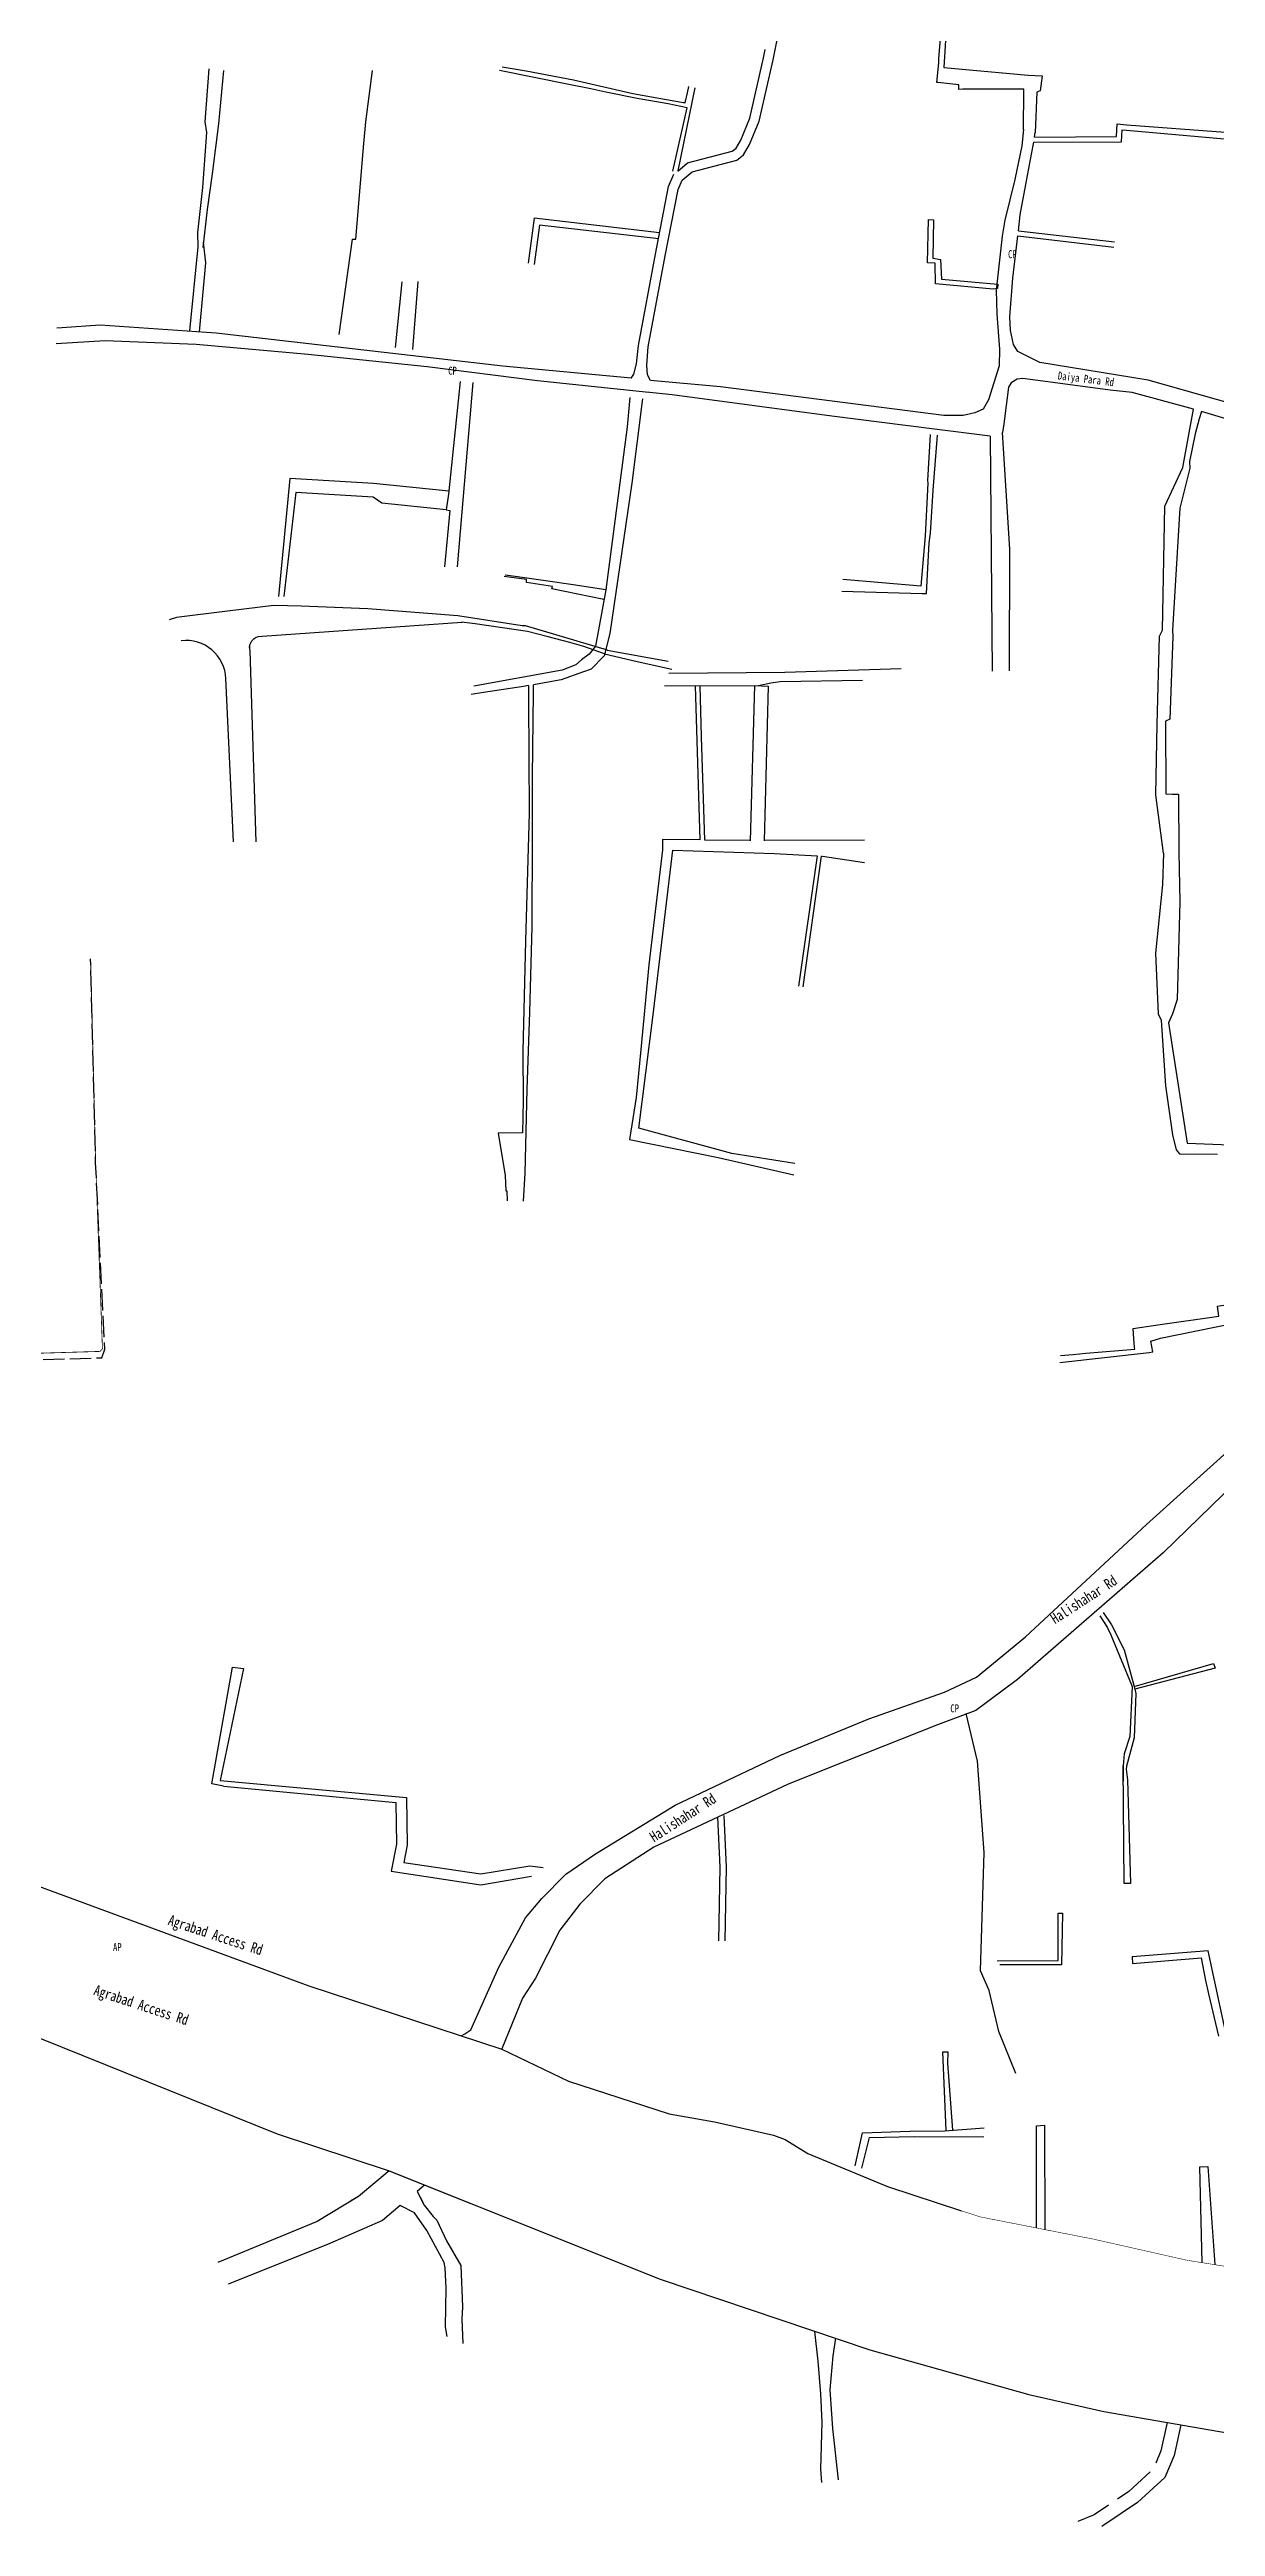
# Model space of a CAD drawing. Header units: metres. Extents: x 375792 to 378704, y 2469502 to 2471712.
# Drawn here: x 376747.7 to 376967.1, y 2469576.5 to 2470042.5 of the extents above; entities that cross this region are included whole.
import ezdxf
from ezdxf.enums import TextEntityAlignment as Align

# ---------------------------------------------------------------- set-up
doc = ezdxf.new("R2010")
doc.units = ezdxf.units.M
doc.header["$MEASUREMENT"] = 0
doc.linetypes.add('X2', pattern=[10, 8, -2])
doc.linetypes.add('X3', pattern=[5, 4, -1])
for name, color, linetype in [('DLSS', 1, 'Continuous'), ('DLSS Existing Road Line', 1, 'Continuous'), ('Prived Road', 1, 'Continuous')]:
    doc.layers.add(name, color=color, linetype=linetype)
doc.styles.add('正等线体', font='')
doc.styles.get('正等线体').set_extended_font_data('SimHei')

msp = doc.modelspace()

# ---------------------------------------------------------------- linework, layer by layer
at = {"layer": 'DLSS', "linetype": 'X3', "elevation": 5.34, "flags": 128}
msp.add_lwpolyline([(376701.39, 2469795.91, 0.15, 0.15, 0), (376757.19, 2469797.59, 0.15, 0.15, 0), (376757.62, 2469798.08, 0.15, 0.15, 0), (376756.34, 2469833.1, 0.15, 0.15, 0), (376755.39, 2469871.47, 0.15, 0.15, 0)], format="xyseb", dxfattribs=at)
at = {"layer": 'DLSS', "linetype": 'Continuous', "elevation": 4.5, "flags": 128}
msp.add_lwpolyline([(376364.03, 2469829.5), (376388.65, 2469823.94), (376413.37, 2469816.34), (376436.92, 2469808.9), (376459.73, 2469801.26), (376494.53, 2469788.26), (376529.01, 2469775.27), (376562.37, 2469762.98), (376594.23, 2469752.33), (376626, 2469739.78), (376656.04, 2469728.98), (376680.88, 2469720.25), (376700.59, 2469713.54), (376796.47, 2469678.23), (376832.74, 2469666.32)], dxfattribs=at)
at = {"layer": 'DLSS', "linetype": 'Continuous', "flags": 128}
for points in [[(376367.03, 2469799.37), (376397.53, 2469791.14), (376407.77, 2469787.5), (376464.68, 2469768.99), (376527.37, 2469745.65), (376586.05, 2469724.46), (376627.44, 2469708.88), (376655.86, 2469699.65), (376672.88, 2469693.95), (376705.1, 2469683.19), (376720.17, 2469678.2), (376745.81, 2469668.34), (376790.48, 2469650.39), (376811.57, 2469643.41), (376862.55, 2469623.01), (376902.02, 2469609.73), (376931.93, 2469601.3), (376946.08, 2469598.12), (376987.79, 2469590.89)], [(376367.03, 2469799.37), (376397.53, 2469791.14), (376407.77, 2469787.5), (376464.68, 2469768.99), (376527.37, 2469745.65), (376586.05, 2469724.46), (376627.44, 2469708.88), (376655.86, 2469699.65), (376672.88, 2469693.95), (376705.1, 2469683.19), (376720.17, 2469678.2), (376745.81, 2469668.34), (376790.48, 2469650.39), (376811.57, 2469643.41), (376862.55, 2469623.01), (376902.02, 2469609.73), (376931.93, 2469601.3), (376946.08, 2469598.12), (376987.79, 2469590.89)], [(376811.57, 2469643.41), (376805.78, 2469638.6), (376798.01, 2469633.85), (376779.33, 2469626.13)], [(376811.57, 2469643.41), (376805.78, 2469638.6), (376798.01, 2469633.85), (376779.33, 2469626.13)], [(376813.67, 2469636.87), (376810.29, 2469634.03), (376799.98, 2469629.57), (376781.26, 2469622.06)], [(376813.67, 2469636.87), (376810.29, 2469634.03), (376799.98, 2469629.57), (376781.26, 2469622.06)], [(376822.51, 2469612.21), (376822.16, 2469614.08), (376822.31, 2469621.35), (376822.09, 2469625.17), (376821.91, 2469626.15), (376818.66, 2469632.19), (376816.35, 2469635.52), (376813.67, 2469636.87)], [(376822.51, 2469612.21), (376822.16, 2469614.08), (376822.31, 2469621.35), (376822.09, 2469625.17), (376821.91, 2469626.15), (376818.66, 2469632.19), (376816.35, 2469635.52), (376813.67, 2469636.87)], [(376818.23, 2469640.71), (376816.83, 2469639.53)], [(376818.23, 2469640.71), (376816.83, 2469639.53)], [(376816.83, 2469639.53), (376818.17, 2469636.92), (376819.82, 2469634.8), (376820.56, 2469634.11), (376822.36, 2469630.24), (376825.07, 2469625.6), (376825.34, 2469617.81), (376825.22, 2469615.5), (376825.46, 2469610.93)], [(376816.83, 2469639.53), (376818.17, 2469636.92), (376819.82, 2469634.8), (376820.56, 2469634.11), (376822.36, 2469630.24), (376825.07, 2469625.6), (376825.34, 2469617.81), (376825.22, 2469615.5), (376825.46, 2469610.93)], [(376892.96, 2469584.74), (376892.81, 2469587.29), (376893.04, 2469596.09), (376892.77, 2469601.46), (376892.32, 2469607.62), (376891.69, 2469613.2)], [(376892.96, 2469584.74), (376892.81, 2469587.29), (376893.04, 2469596.09), (376892.77, 2469601.46), (376892.32, 2469607.62), (376891.69, 2469613.2)], [(376895.56, 2469611.9), (376895.05, 2469608.61), (376894.46, 2469602.21), (376895.02, 2469594.91), (376896.05, 2469585.25)], [(376895.56, 2469611.9), (376895.05, 2469608.61), (376894.46, 2469602.21), (376895.02, 2469594.91), (376896.05, 2469585.25)], [(376960.57, 2469595.61), (376959.29, 2469589.82), (376957.54, 2469585.73), (376952.4, 2469581), (376945.68, 2469576.49)], [(376960.57, 2469595.61), (376959.29, 2469589.82), (376957.54, 2469585.73), (376952.4, 2469581), (376945.68, 2469576.49)]]:
    msp.add_lwpolyline(points, dxfattribs=at)
msp.add_lwpolyline([(376832.74, 2469666.32, 0.1, 0.1, 0), (376845.34, 2469660.3, 0.1, 0.1, 0), (376864.28, 2469654.12, 0.1, 0.1, 0), (376872.76, 2469652.64, 0.1, 0.1, 0), (376883.87, 2469650.13, 0.1, 0.1, 0), (376886.1, 2469649.33, 0.1, 0.1, 0), (376890.36, 2469646.69, 0.1, 0.1, 0), (376905.34, 2469640.43, 0.1, 0.1, 0), (376922.73, 2469634.75, 0.1, 0.1, 0), (376944.02, 2469630.57, 0.1, 0.1, 0), (376961.69, 2469626.58, 0.1, 0.1, 0), (376989.23, 2469622.2, 0.1, 0.1, 0)], format="xyseb", dxfattribs=at)
msp.add_lwpolyline([(376832.74, 2469666.32, 0.1, 0.1, 0), (376845.34, 2469660.3, 0.1, 0.1, 0), (376864.28, 2469654.12, 0.1, 0.1, 0), (376872.76, 2469652.64, 0.1, 0.1, 0), (376883.87, 2469650.13, 0.1, 0.1, 0), (376886.1, 2469649.33, 0.1, 0.1, 0), (376890.36, 2469646.69, 0.1, 0.1, 0), (376905.34, 2469640.43, 0.1, 0.1, 0), (376922.73, 2469634.75, 0.1, 0.1, 0), (376944.02, 2469630.57, 0.1, 0.1, 0), (376961.69, 2469626.58, 0.1, 0.1, 0), (376989.23, 2469622.2, 0.1, 0.1, 0)], format="xyseb", dxfattribs=at)
at = {"layer": 'DLSS', "linetype": 'X2', "flags": 128}
msp.add_lwpolyline([(376957.98, 2469596.06), (376956.79, 2469590.69), (376955.34, 2469587.29), (376950.76, 2469583.08), (376944.2, 2469578.68), (376941.13, 2469577.41)], dxfattribs=at)
msp.add_lwpolyline([(376957.98, 2469596.06), (376956.79, 2469590.69), (376955.34, 2469587.29), (376950.76, 2469583.08), (376944.2, 2469578.68), (376941.13, 2469577.41)], dxfattribs=at)
at = {"layer": 'DLSS Existing Road Line', "linetype": 'Continuous', "flags": 128}
for points in [[(376860.77, 2469980.25), (376860.19, 2469981.36), (376860.06, 2469983.18), (376860.32, 2469986.6), (376863.5, 2470003.72), (376865.93, 2470016.2), (376866.68, 2470017.97), (376868.58, 2470019.54), (376876.97, 2470021.75), (376878.27, 2470022.76), (376879.39, 2470024.69), (376881.18, 2470029.09), (376883.82, 2470040.6), (376885.65, 2470049.7), (376886.35, 2470059.09), (376887.57, 2470066.3)], [(376930.93, 2470027.48), (376930.95, 2470028.84), (376930.99, 2470033.49), (376931.01, 2470035.1), (376919.52, 2470035.07), (376918.79, 2470035.04), (376918.79, 2470035.92), (376914.82, 2470036.35), (376914.61, 2470036.36), (376914.98, 2470040.04), (376915.02, 2470040.58), (376915.03, 2470040.77), (376915.03, 2470040.77), (376915.91, 2470051.53), (376915.91, 2470051.53), (376916.21, 2470057.91)], [(376865.87, 2470019.69), (376867.72, 2470021.22), (376876.14, 2470023.44), (376876.85, 2470024), (376877.73, 2470025.5), (376879.41, 2470029.65), (376882.01, 2470040.99), (376882.33, 2470042.55)], [(376802.18, 2469988.93), (376804.68, 2470006.89), (376805.22, 2470006.85), (376805.3, 2470006.84), (376806.78, 2470024.88), (376807.2, 2470028.93), (376808.45, 2470038.63)], [(376930.93, 2470027.48), (376930.62, 2470024.45), (376929.31, 2470018.09), (376927.43, 2470010.47), (376926.94, 2470007.44), (376925.8, 2469997.25), (376925.89, 2469992.73), (376926.41, 2469986.16), (376926.38, 2469983.05)], [(376857.11, 2469980.69), (376857.6, 2469981.47), (376858.13, 2469983.41), (376858.49, 2469986.84), (376861.69, 2470004.06), (376864.15, 2470016.75), (376865.16, 2470019.11)], [(376812.74, 2469986.46), (376814, 2469998.83)], [(376816.01, 2469986.09), (376817.05, 2469998.88)], [(376824.94, 2469980.1), (376822.73, 2469958.9), (376822.27, 2469955.93), (376822.98, 2469955.82), (376822, 2469945.23)], [(376827.29, 2469979.89), (376824.39, 2469945.24)], [(376856.86, 2469977.08), (376856.79, 2469976.37), (376856.37, 2469971.54), (376852.31, 2469940.86), (376850.4, 2469930.29), (376849.21, 2469928.79), (376847.77, 2469927.71)], [(376859.21, 2469976.84), (376859.17, 2469976.36), (376857.26, 2469960.98), (376853.08, 2469932.68), (376852.01, 2469928.44), (376849.56, 2469925.94)], [(376957.26, 2469891.31), (376955.84, 2469902.33), (376955.84, 2469902.33), (376956.08, 2469915.63), (376956.54, 2469932.2), (376957.06, 2469933.28), (376957.54, 2469956.62), (376960.92, 2469963.93), (376962.95, 2469974.88)], [(376964.45, 2469974.44), (376964.45, 2469974.44), (376964.01, 2469973.08), (376963.26, 2469970.22), (376962.16, 2469965.05), (376962.23, 2469963.81), (376960.37, 2469956.26), (376958.95, 2469933.29), (376959.03, 2469932.12), (376958.46, 2469916.57), (376957.67, 2469916.16), (376957.71, 2469902.49), (376958.9, 2469902.45), (376960.1, 2469902.43), (376960.18, 2469891.46)], [(376851.98, 2469939.04), (376842.19, 2469941.05), (376842.31, 2469941.52), (376837.41, 2469942.29), (376837.43, 2469942.81), (376837.43, 2469942.84), (376833.21, 2469943.4)], [(376852.32, 2469940.9), (376846.2, 2469941.85), (376841.01, 2469942.57), (376835.74, 2469943.32), (376833.37, 2469943.62)], [(376852.63, 2469929.51), (376837.23, 2469934.11), (376836.61, 2469934.13), (376824.48, 2469935.97), (376807.58, 2469937.32), (376795.04, 2469937.81), (376789.89, 2469937.96), (376781.13, 2469936.87), (376771.58, 2469935.66), (376770.16, 2469935.23)], [(376852.11, 2469928.85), (376848.17, 2469930.25), (376845.56, 2469930.95), (376841.52, 2469932.02), (376837.59, 2469933.07), (376827.73, 2469934.46), (376825.18, 2469934.83)], [(376847.77, 2469927.71), (376846.71, 2469926.79), (376844.13, 2469925.8), (376827.48, 2469922.76)], [(376849.56, 2469925.94), (376848.15, 2469925.44), (376843.91, 2469923.94), (376838.72, 2469923.04)], [(376852.6, 2469929.52), (376864.06, 2469927.48)], [(376837.8, 2469922.88), (376836.83, 2469922.71), (376829.29, 2469921.56), (376826.97, 2469921.21)], [(376957.26, 2469891.31), (376957.11, 2469885.45), (376955.75, 2469872.53), (376956.3, 2469861.09), (376956.81, 2469859.92), (376957.67, 2469847.58), (376958.94, 2469838.35), (376959.63, 2469835.51), (376960.3, 2469834.77), (376967.41, 2469834.68)], [(376960.18, 2469891.46), (376960.37, 2469882.21), (376959.87, 2469863.79), (376958.98, 2469861.09), (376958.23, 2469859.4), (376961.7, 2469836.77), (376977.8, 2469836.16), (376977.63, 2469837.98)], [(377035.83, 2469826.16), (377026.13, 2469819.43), (376995.95, 2469795.04), (376982, 2469783.77), (376957.19, 2469759.68), (376929.78, 2469735.83), (376921.98, 2469730), (376914.75, 2469727.3), (376894.16, 2469719.2), (376886.5, 2469716.1), (376861.39, 2469704.33), (376852.13, 2469698.33), (376847.44, 2469693.56), (376843.66, 2469688.67), (376839.1, 2469679.66), (376836.63, 2469675.92), (376832.74, 2469666.34)], [(376937.87, 2469796.83), (376940.3, 2469797.02), (376942.66, 2469797.25), (376951.86, 2469798), (376951.82, 2469798.41), (376951.7, 2469799.97), (376951.57, 2469801.91), (376955.79, 2469802.53), (376967.71, 2469804.19), (376967.43, 2469806.1), (376970.97, 2469806.68), (376974.09, 2469807.04), (376985.23, 2469812.33)], [(376937.75, 2469795.5), (376954.55, 2469797.41), (376955.3, 2469797.52), (376954.92, 2469799.51), (376956.72, 2469800.08), (376970.23, 2469802.84), (376975.49, 2469804.64), (376975.67, 2469804.11), (376986.46, 2469809.03)], [(376636.93, 2469705.8), (376655.86, 2469699.65), (376672.88, 2469693.95), (376705.1, 2469683.19), (376720.17, 2469678.2), (376745.81, 2469668.34), (376790.48, 2469650.39), (376811.57, 2469643.41), (376826.74, 2469637.34)], [(376832.74, 2469666.32), (376845.34, 2469660.3), (376864.28, 2469654.12), (376872.76, 2469652.64), (376883.87, 2469650.13), (376886.1, 2469649.33), (376890.36, 2469646.69), (376905.34, 2469640.43), (376919.26, 2469635.88)], [(376811.57, 2469643.41), (376805.78, 2469638.6), (376804.3, 2469637.7)], [(376811.57, 2469643.41), (376805.78, 2469638.6), (376804.3, 2469637.7)], [(376818.23, 2469640.71), (376816.83, 2469639.53)], [(376818.23, 2469640.71), (376816.83, 2469639.53)], [(376816.83, 2469639.53), (376817.88, 2469637.48)], [(376816.83, 2469639.53), (376817.88, 2469637.48)]]:
    msp.add_lwpolyline(points, dxfattribs=at)
for points, elevation in [([(376917.13, 2470058.03), (376916.64, 2470050.38), (376915.93, 2470039.17), (376931.81, 2470037.72), (376934.46, 2470037.57), (376934.05, 2470034.78), (376933.44, 2470034.52), (376933.11, 2470026.85)], 7.08), ([(376777.64, 2470038.89), (376776.91, 2470028.97), (376777.2, 2470026.97), (376776.43, 2470016.61), (376775.51, 2470008.12), (376775.55, 2470005.42)], 7.08), ([(376780.42, 2470038.63), (376779.47, 2470028.55), (376778.26, 2470019.14), (376777.31, 2470012.43), (376776.49, 2470005.33)], 7.08), ([(376864.97, 2470019.67), (376867.63, 2470031.56), (376864.09, 2470032.33), (376858.21, 2470033.32), (376852.33, 2470034.5), (376849.53, 2470035.14), (376845.39, 2470035.94), (376832.34, 2470038.63)], 7.08), ([(376832.82, 2470039.28), (376837.37, 2470038.52), (376846.26, 2470036.85), (376857.42, 2470034.29), (376867.24, 2470032.55)], 7.08), ([(376869.07, 2470035.36), (376865.9, 2470019.72)], 7.08), ([(376867.24, 2470032.55), (376866.9, 2470032.61), (376867.24, 2470032.55), (376867.71, 2470034.43), (376867.98, 2470035.61)], 7.08), ([(376932.98, 2470026.07), (376948.42, 2470026.17), (376948.58, 2470028.55), (376950.4, 2470028.38), (376968.9, 2470026.99)], 11.46), ([(376929.97, 2470008.42), (376930.33, 2470011.44), (376932.47, 2470022.86), (376932.88, 2470025.11)], 5.16), ([(376932.88, 2470025.09), (376949.35, 2470025.17), (376949.51, 2470027.46), (376950.31, 2470027.38), (376968.74, 2470025.77)], 11.46), ([(376932.98, 2470026.07), (376933.13, 2470026.96)], 5.16), ([(376934.03, 2469983.66), (376929.88, 2469985.73), (376929.03, 2469987.05), (376928.46, 2469989.7), (376928.38, 2469992.28), (376928.9, 2469999.51), (376929.86, 2470007.47)], 5.16), ([(376929.86, 2470007.47), (376947.95, 2470005.34)], 7.08), ([(376929.97, 2470008.42), (376948.05, 2470006.34)], 7.08), ([(376860.41, 2469978.04), (376839.46, 2469980.19), (376818.72, 2469982.83), (376796.35, 2469985.14), (376775.27, 2469987.07), (376758.13, 2469987.77), (376748.94, 2469987.18)], 5.22), ([(376857.11, 2469980.69), (376832.97, 2469982.98), (376779, 2469989.21), (376757.16, 2469990.7), (376749.95, 2469990.18), (376749.05, 2469990.1)], 5.16), ([(376926.38, 2469983.05), (376924.37, 2469976.66), (376923.36, 2469974.89), (376921.8, 2469974.19), (376919.56, 2469973.69), (376915.92, 2469973.68), (376873.92, 2469979.09), (376860.77, 2469980.25)], 5.16), ([(377001.91, 2469966.5), (376980.1, 2469973.04), (376954.38, 2469980.34), (376934.03, 2469983.66)], 5.16), ([(376924.63, 2469969.83), (376913.71, 2469971.16), (376894.84, 2469973.59), (376864.82, 2469977.58), (376859.97, 2469978.08)], 5.22), ([(376962.95, 2469974.88), (376951.37, 2469978), (376947.22, 2469978.44), (376930.82, 2469980.67), (376929.76, 2469980.54), (376928.63, 2469979.83), (376928.1, 2469979), (376927.25, 2469972.14), (376926.99, 2469970.48)], 5.22), ([(377024.79, 2469952.69), (377021.03, 2469954.06), (377009.76, 2469960.24), (376998.5, 2469964.22), (376964.45, 2469974.44)], 5.22), ([(376826.91, 2469669.94), (376832.22, 2469681.71), (376837.22, 2469691.02), (376840.28, 2469694.62), (376844.83, 2469699.24), (376850.4, 2469703.08), (376865.36, 2469712.22), (376885.1, 2469721.53), (376901.85, 2469728.46), (376916.04, 2469733.49), (376922.12, 2469736.27), (376931.28, 2469743.91), (376954.09, 2469764.99), (376981.84, 2469790.06), (377013.53, 2469815.79), (377040.05, 2469836.99), (377072.13, 2469862.28), (377099.56, 2469884.88), (377111.15, 2469892.75), (377129.75, 2469905.18), (377160.21, 2469925.14), (377177.66, 2469936.87), (377210.91, 2469960.79), (377225.91, 2469972.05)], 6.13), ([(376896.75, 2469940.66), (376911.87, 2469940.19), (376912.69, 2469940.19), (376913.16, 2469949.7), (376913.44, 2469951.53), (376913.96, 2469959.61), (376914.72, 2469970.01)], 7.08), ([(376913.35, 2469970.1), (376912.88, 2469961.43), (376912.95, 2469960.93), (376912.45, 2469951.06), (376911.64, 2469941.57), (376896.94, 2469942.8)], 7.08), ([(376924.63, 2469969.83), (376925.03, 2469925.61)], 7.08), ([(376928.28, 2469925.63), (376928.34, 2469948.57), (376926.99, 2469970.48)], 7.08), ([(376785.34, 2469930.02), (376785.38, 2469930.55), (376785.71, 2469931.28), (376786.16, 2469931.75), (376786.52, 2469931.97), (376786.96, 2469932.12)], 7.08), ([(376786.96, 2469932.12), (376787.66, 2469932.15), (376825.33, 2469934.81)], 7.08), ([(376786.55, 2469893.5), (376785.39, 2469929.44), (376785.32, 2469930.2)], 7.08), ([(376852.09, 2469928.85), (376858.24, 2469927.38), (376858.24, 2469927.38), (376864.73, 2469925.96)], 7.08), ([(376864.17, 2469925.21), (376886.04, 2469925.4), (376907.94, 2469926.07)], 7.08), ([(376837.8, 2469922.88), (376837.8, 2469920.19), (376837.94, 2469898.86), (376837.25, 2469874.86), (376836.74, 2469854.06), (376836.8, 2469844.72), (376836.63, 2469838.72), (376832.1, 2469838.66), (376833.41, 2469830.69), (376833.52, 2469827.79), (376833.71, 2469827.79), (376833.76, 2469825.94)], 7.08), ([(376836.87, 2469825.84), (376837.18, 2469831.1), (376837.56, 2469846.88), (376838.06, 2469861.41), (376838.47, 2469877.56), (376838.56, 2469894.49), (376838.56, 2469905.67), (376838.71, 2469921.55), (376838.72, 2469923.04)], 7.08), ([(376869.16, 2469922.85), (376870.04, 2469893.83), (376862.99, 2469893.9), (376863.02, 2469891.99), (376860.41, 2469870.31), (376858.9, 2469854.4), (376858.07, 2469845.35), (376856.8, 2469837.45), (376873.5, 2469834.09), (376887.71, 2469830.81)], 7.08), ([(376863.35, 2469922.83), (376881.07, 2469922.88), (376883.42, 2469923.36), (376885.12, 2469923.63), (376900.63, 2469923.91)], 7.08), ([(376879.56, 2469893.7), (376871, 2469893.78), (376870.32, 2469913.21), (376870.08, 2469922.85)], 7.08), ([(376879.56, 2469893.65), (376880.37, 2469922.87), (376882.88, 2469922.79), (376882.11, 2469893.65)], 7.08), ([(376901, 2469893.81), (376882.11, 2469893.69)], 7.08), ([(376887.89, 2469832.92), (376876.06, 2469834.85), (376858.57, 2469839.57), (376861.19, 2469860.4), (376864.95, 2469891.92), (376884.06, 2469891.3), (376892.13, 2469890.83)], 7.08), ([(376892.13, 2469890.83), (376888.61, 2469866.29)], 7.08), ([(376889.49, 2469866.18), (376892.92, 2469890.79)], 7.08), ([(376892.92, 2469890.79), (376893.08, 2469890.78), (376901.02, 2469889.58)], 7.08), ([(376945.27, 2469747.86), (376946.69, 2469745.68), (376947.37, 2469744.25), (376951.35, 2469734.56), (376950.92, 2469725.1), (376949.9, 2469721.87), (376949.67, 2469719.6), (376949.69, 2469717.73), (376949.7, 2469716.74)], 7.08), ([(376945.94, 2469748.44), (376947.47, 2469746.11), (376949.9, 2469741.43), (376951.78, 2469734.56), (376952.05, 2469733.21), (376951.78, 2469724.89), (376950.33, 2469719.55), (376950.25, 2469718.96), (376950.5, 2469716.98)], 7.08), ([(376636.93, 2469735.85), (376656.04, 2469728.98), (376680.88, 2469720.25), (376700.59, 2469713.54), (376796.47, 2469678.23), (376832.74, 2469666.32)], 4.5), ([(376825.12, 2469668.8), (376825.84, 2469669.19), (376826.91, 2469669.94)], 5.34), ([(376899.24, 2469644.32), (376900.63, 2469650.57), (376909.6, 2469650.89), (376916.14, 2469650.96), (376923.51, 2469651.51)], 5.63), ([(376900.5, 2469643.88), (376901.93, 2469649.69), (376910.37, 2469649.85), (376923.47, 2469649.79)], 5.63)]:
    msp.add_lwpolyline(points, dxfattribs=dict(at, elevation=elevation))
at = {"layer": 'DLSS Existing Road Line', "linetype": 'Continuous', "elevation": 7.08, "flags": 128}
msp.add_lwpolyline([(376782.29, 2469893.5), (376780.85, 2469924.2, 0.434816), (376772.46, 2469931.32, -0.502294)], format="xyb", dxfattribs=at)
at = {"layer": 'DLSS Existing Road Line', "linetype": 'X3', "elevation": 5.34, "flags": 128}
msp.add_lwpolyline([(376701.51, 2469794.86), (376757.48, 2469796.38), (376758.05, 2469798.03), (376756.34, 2469833.1), (376755.39, 2469871.47)], dxfattribs=at)
at = {"layer": 'DLSS Existing Road Line', "flags": 128}
for points, elevation in [([(376929.47, 2469661.72), (376926.28, 2469669.63), (376924.45, 2469677.36), (376922.86, 2469681.03), (376923.52, 2469703.29), (376922.28, 2469720.48), (376920.17, 2469729.46)], 24.86), ([(376873.36, 2469709.94), (376873.77, 2469700.54), (376873.51, 2469686.69)], 3.76), ([(376874.55, 2469710.24), (376874.97, 2469700.56), (376874.71, 2469686.67)], 3.76)]:
    msp.add_lwpolyline(points, dxfattribs=dict(at, elevation=elevation))
at = {"layer": 'Prived Road'}
for points in [[(376862.47, 2470008.09), (376838.88, 2470010.81), (376837.71, 2470002.34)], [(376862.33, 2470006.9), (376839.84, 2470009.49), (376838.88, 2470002.1)], [(376822.79, 2469959.48), (376808.65, 2469960.91), (376792.85, 2469961.84), (376790.72, 2469939.64)], [(376822.27, 2469955.93), (376810.2, 2469957.17), (376808.59, 2469958.34), (376794.03, 2469959.17), (376791.74, 2469939.61)], [(376933.37, 2469632.77), (376933.36, 2469651.9), (376934.9, 2469651.99), (376934.97, 2469632.33)], [(376964.54, 2469626.13), (376964.1, 2469644.18), (376965.6, 2469644.2), (376966.94, 2469625.75)]]:
    msp.add_lwpolyline(points, dxfattribs=at)
at = {"layer": 'Prived Road', "elevation": 7.08}
msp.add_lwpolyline([(376913.05, 2470010.54), (376914, 2470010.51), (376913.88, 2470003.31), (376915.3, 2470003.05), (376915.52, 2469999.32), (376926.13, 2469998.4), (376926.06, 2469997.61), (376925.2, 2469997.44), (376914.39, 2469998.44), (376914.32, 2470002.34), (376912.87, 2470002.44)], close=True, dxfattribs=at)
at = {"layer": 'Prived Road'}
for points, elevation in [([(376775.55, 2470005.42), (376773.97, 2469989.62)], 7.08), ([(376776.6, 2470006.29), (376777.01, 2470002.43), (376775.8, 2469989.42)], 7.08), ([(376780.4, 2469715.77), (376778.21, 2469716.25), (376782.06, 2469738.19), (376784.17, 2469737.94), (376779.8, 2469716.84)], 7.08), ([(376951.78, 2469734.56), (376966.66, 2469738.84), (376967.02, 2469737.96), (376951.89, 2469734.01)], 7.08), ([(376779.8, 2469716.84), (376814.81, 2469713.66), (376814.97, 2469704.69), (376814.34, 2469701.44), (376828.83, 2469699.27), (376838.01, 2469700.81), (376840.56, 2469700.46)], 7.08), ([(376950.5, 2469716.97), (376951.05, 2469697.49), (376949.9, 2469697.46), (376949.67, 2469719.6)], 7.08), ([(376780.4, 2469715.77), (376812.85, 2469712.74), (376812.96, 2469704.87), (376811.97, 2469699.78), (376828.85, 2469697.24), (376838.34, 2469698.84)], 7.08), ([(376925.97, 2469682.94), (376937.43, 2469682.98), (376937.44, 2469691.91), (376938.29, 2469691.91), (376938.06, 2469682.17), (376926.45, 2469682.18)], 7.08), ([(376969.04, 2469669.08), (376965.86, 2469683.91), (376965.67, 2469684.8), (376951.35, 2469683.68), (376951.47, 2469682.42), (376964.39, 2469683.49), (376965.16, 2469679.23), (376965.74, 2469676.7), (376967.6, 2469668.73)], 7.08), ([(376916.4, 2469650.98), (376915.74, 2469665.78), (376916.7, 2469665.78), (376916.65, 2469663.69), (376917.59, 2469651.07)], 5.63)]:
    msp.add_lwpolyline(points, dxfattribs=dict(at, elevation=elevation))

# ---------------------------------------------------------------- texts
at = {"layer": 'DLSS Existing Road Line', "linetype": 'Continuous', "style": '正等线体', "width": 0.8}
for s, p in [('CP', (376928.84, 2470004.04)), ('CP', (376823.49, 2469982.12)), ('CP', (376917.98, 2469730.42)), ('AP', (376760.42, 2469685.5)), ('AP', (376760.42, 2469685.5))]:
    msp.add_text(s, height=1.5, dxfattribs=at).set_placement(p, align=Align.MIDDLE)
for s, height, rotation, p in [('Daiya Para Rd', 1.5, 352.9921, (376942.67, 2469980.41, -0.89)), ('Halishahar Rd', 2, 32.903, (376942.24, 2469750.95, 11.7)), ('Halishahar Rd', 2, 32.903, (376866.79, 2469709.91, 11.7)), ('Agrabad Access Rd', 2, 341.7274, (376778.82, 2469687.52, 18.79)), ('Agrabad Access Rd', 2, 341.7274, (376764.84, 2469674.35, 11.7)), ('Agrabad Access Rd', 2, 341.7274, (376764.84, 2469674.35, 11.7))]:
    msp.add_text(s, height=height, rotation=rotation, dxfattribs=at).set_placement(p, align=Align.MIDDLE)

doc.saveas('drawing.dxf')
